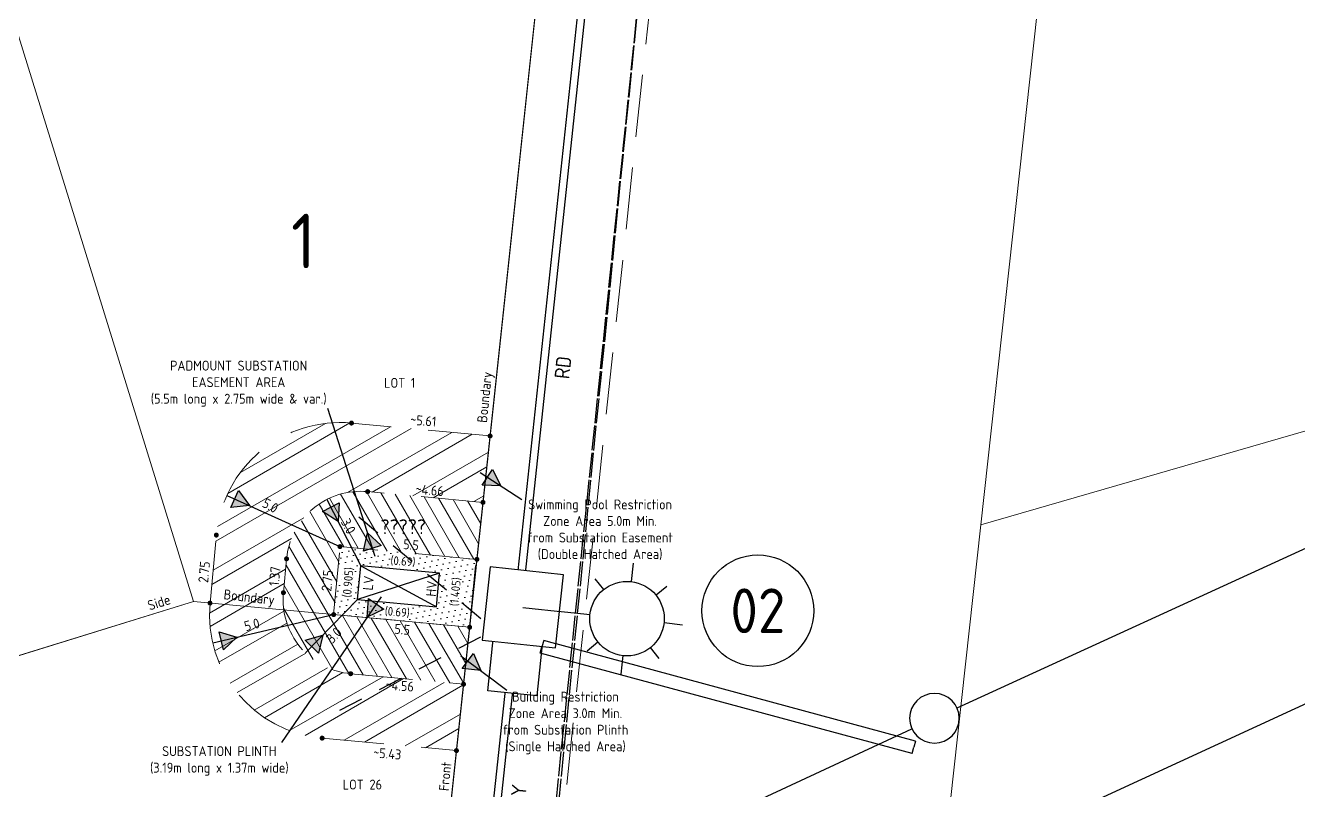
# Model space of a CAD drawing. Header units: metres. Extents: x 305887 to 307188, y 6269913 to 6270847.
# Drawn here: x 306539 to 306590.3, y 6270427.4 to 6270458.2 of the extents above; entities that cross this region are included whole.
import ezdxf
from ezdxf.enums import TextEntityAlignment as Align

# ---------------------------------------------------------------- set-up
doc = ezdxf.new("R2010")
doc.units = ezdxf.units.M
for name, pattern in [('Cable Exist OH', [1, 1, 0]), ('DASHED', [0.75, 0.5, -0.25]), ('IECLDOTA', [1.8, 1, -0.8]), ('IECLROU40', [4, 2.5, -1.5])]:
    doc.linetypes.add(name, pattern=pattern)
doc.layers.get('0').update_dxf_attribs({"color": 6})
for name, color, linetype in [('_User Miscellaneous1', 7, 'Continuous'), ('_User Miscellaneous2', 7, 'Continuous'), ('Duct_SP_NEW', 2, 'Continuous'), ('EASEMENT', 2, 'Continuous'), ('Equip_SP_SL_NEW', 2, 'Continuous'), ('Mains_HV_EXT', 7, 'Continuous'), ('Mains_LV_EXT', 7, 'Continuous'), ('Mains_LV_NEW_T84', 2, 'Continuous'), ('Mains_SL_EXT', 7, 'Continuous'), ('Notes_SP_NEW', 2, 'Continuous'), ('OH_Details_SP_MISC', 7, 'Continuous'), ('Services_SP_EXT', 7, 'Continuous'), ('Services_SP_NEW_UG', 2, 'Continuous'), ('SupportsOH_SP_TR_HV_LV_SL_NEW', 2, 'Continuous'), ('SupportsUG_SP_LV_NEW', 2, 'Continuous'), ('SupportsUG_SP_LV_SL_NEW', 2, 'Continuous'), ('Trench_SP_NEW', 2, 'Continuous'), ('UG_Details_SP_MISC', 7, 'Continuous')]:
    doc.layers.add(name, color=color, linetype=linetype)
for name, color, linetype, lineweight in [('Cadastre Developer_SP_NEW', 2, 'Continuous', 5), ('Cadastre Easements_SP_EXT', 9, 'Continuous', 5), ('Cadastre Land Parcels_SP_EXT', 9, 'Continuous', 5)]:
    doc.layers.add(name, color=color, linetype=linetype, lineweight=lineweight)
doc.styles.add('iecISOCP', font='isocp.shx')
doc.styles.add('POLE_LABEL', font='arial.ttf')
doc.styles.add('SL_LABEL', font='arial.ttf')
doc.styles.get("Standard").update_dxf_attribs({"font": 'arial.ttf'})
doc.linetypes.add('Cable 1', pattern='A,7,-3,["//",Standard,S=1.5,R=0,X=-2.1,Y=-0.7],-0.001', length=10.001)
doc.linetypes.add('Cable E OH', pattern='A,9.4,["E",Standard,S=1.7,R=0,X=0,Y=-1],0', length=9.4)
doc.linetypes.add('Cable New UG', pattern='A,7,-0.25,["x",Standard,S=2,R=0,X=0.2,Y=-0.8],-2.1', length=9.35)
doc.linetypes.add('IE Trench HV', pattern='A,7,-0.2,["/",Standard,S=3,R=0,X=0.6,Y=-1.4],-2.5', length=9.7)
doc.dimstyles.new('UGT1', dxfattribs={"dimtxt": 2.5, "dimasz": 2, "dimexe": 1.25, "dimexo": 0.625, "dimgap": 1, "dimtad": 1, "dimjust": 1, "dimlfac": 1000, "dimtxsty": 'iecISOCP', "dimblk1": 'M05', "dimblk2": 'NONE', "dimsah": 1, "dimcen": 0, "dimse1": 1, "dimse2": 1, "dimadec": 0, "dimazin": 0, "dimtfac": 1, "dimtmove": 0, "dimatfit": 3, "dimldrblk": 'M05', "dimfxl": 1, "dimarcsym": 0})

# ---------------------------------------------------------------- blocks, each defined once
blk = doc.blocks.new('PILLAR_NEW')
for tag, height, flags, p in [('ASSET_NUM', 2.5, 8, (2, 4)), ('STREET_CODE', 0.2, 9, (1.5, 2)), ('OWNED_BY', 0.2, 9, (1.5, 1.8)), ('OPERATED_BY', 0.2, 9, (1.5, 1.6))]:
    blk.add_attdef(tag, text='', height=height, dxfattribs=dict(flags=flags)).set_placement(p, align=Align.MIDDLE_LEFT)
blk.add_wipeout([(-2.474999999999999, 0.9900000001536675), (2.474999999999999, 0.9900000001536684), (2.474999999999999, -0.990000000153668), (-2.474999999999999, -0.990000000153668)])
at = {"lineweight": -3}
blk.add_lwpolyline([(-2.474999999999999, 0.9900000001536684), (2.474999999999999, 0.9900000001536684), (2.474999999999999, -0.990000000153668), (-2.474999999999999, -0.9900000001536682)], close=True, dxfattribs=at)
for tag, flags, p in [('STATE', 9, (1.5, 1.2)), ('SUPPORT_TYPE', 9, (1.5, 1)), ('MAINTAINED_BY', 9, (1.5, 1.4)), ('USAGE', 9, (1.5, 0.8)), ('LEGEND', 9, (1.5, 0.6000000000000001)), ('SUBURB', 9, (1.5, 0.2000000000000002)), ('STREETNAME', 9, (1.5, 2.220446049250313e-16)), ('PARENT', 9, (1.5, 0.4000000000000001)), ('Z', 1, (1.5, -0.6000000000000001)), ('LOCATION', 9, (1.5, -0.1999999999999997)), ('NOTES', 9, (1.5, -0.3999999999999999))]:
    blk.add_attdef(tag, text='', height=0.2, dxfattribs=dict(flags=flags)).set_placement(p, align=Align.MIDDLE_LEFT)
blk = doc.blocks.new('COLUMN_NEW')
for tag, height, flags, p in [('ASSET_NUM', 2.5, 8, (2, 2)), ('STREETNAME', 0.2, 9, (1.5, -2)), ('LOCATION', 0.2, 9, (1.5, -2.2)), ('NOTES', 0.2, 9, (1.5, -2.4)), ('LABEL_ALIGNMENT', 0.2, 9, (1.5, -2.6)), ('Z', 0.2, 1, (1.5, -2.8))]:
    blk.add_attdef(tag, text='', height=height, dxfattribs=dict(flags=flags)).set_placement(p, align=Align.MIDDLE_LEFT)
blk.add_wipeout([(-1.485000000000056, -1.4850000000003372), (1.485000000000056, -1.4850000000003372), (1.485000000000056, 1.4849999999997747), (-1.485000000000056, 1.4849999999997747)])
at = {"lineweight": -3}
blk.add_lwpolyline([(-1.485000000000056, -1.485000000000337), (1.485000000000056, -1.485000000000337), (1.485000000000056, 1.484999999999774), (-1.485000000000056, 1.484999999999774)], close=True, dxfattribs=at)
at = {"style": 'POLE_LABEL', "flags": 9}
blk.add_attdef('STRUCTURE_PLANT_NUMBER', text='', height=0.2, dxfattribs=at).set_placement((1.5, 0.2421276538271582), align=Align.MIDDLE_LEFT)
at = {"flags": 9}
for tag, p in [('STREET_CODE', (1.5, 0)), ('OWNED_BY', (1.5, -0.4)), ('OPERATED_BY', (1.5, -0.6000000000000001)), ('COLUMN_TYPE', (1.5, -0.2)), ('STATE', (1.5, -1)), ('MAINTAINED_BY', (1.5, -0.8)), ('USAGE', (1.5, -1.2)), ('LEGEND', (1.5, -1.4)), ('PARENT', (1.5, -1.6)), ('SUBURB', (1.5, -1.8))]:
    blk.add_attdef(tag, text='', height=0.2, dxfattribs=at).set_placement(p, align=Align.MIDDLE_LEFT)
blk = doc.blocks.new('*U21')
for p, q in [((-0.0003060289502343, 5.7178317076105), (-0.0003060289502343, 6.4678317076105)), ((-1.458713765147479, 5.676239443807787), (-1.060966200730021, 5.27849187939033)), ((1.458101707247053, 5.676239443807787), (1.060354142829595, 5.27849187939033)), ((-2.250306028950234, 4.2178317076105), (-1.500306028950234, 4.2178317076105)), ((1.499693971049765, 4.2178317076105), (2.249693971049765, 4.2178317076105)), ((-1.458713765147479, 2.759423971413255), (-1.060966200730021, 3.157171535830713)), ((1.458101707247053, 2.759423971413255), (1.060354142829595, 3.157171535830713)), ((0, 0), (4.136638e-10, 2.721158353900136)), ((0, 0), (0, 0))]:
    blk.add_line(p, q)
blk.add_circle((-0.0003060289502343, 4.2178317076105), 1.5)
at = {"style": 'SL_LABEL'}
for tag, height, flags, p in [('ASSET_NUM', 2.5, 8, (2, 2)), ('STREET_CODE', 0.2, 9, (0, -0.2))]:
    blk.add_attdef(tag, text='', height=height, dxfattribs=dict(at, flags=flags)).set_placement(p, align=Align.MIDDLE_LEFT)
for tag, p, flags in [('Z', (0, 0), 1), ('OPERATED_BY', (-6.25491469344312e-17, -9.607168363308126), 9)]:
    blk.add_attdef(tag, p, '', height=0.2, dxfattribs=dict(flags=flags))
for tag, height, flags, p in [('CONSTRUCTED_VOLTAGE', 0.2, 9, (0, -0.4)), ('CONTROL_TYPE', 0.2, 9, (0, -0.6000000000000001)), ('LANTERN_PURPOSE', 0.2, 9, (0, -0.8)), ('LANTERN_TYPE', 0.2, 9, (0, -1)), ('OPERATING_VOLTAGE', 0.2, 9, (0, -1.4)), ('ORIENTATION', 0.2, 9, (0, -1.6)), ('NO_PHASES', 0.2, 9, (0, -1.2)), ('STATE', 0.2, 9, (0, -2)), ('OWNED_BY', 0.2, 9, (0, -1.8)), ('LNUMBER', 2.5, 8, (1.2, -2.8)), ('CEXIST', 0.2, 9, (0, -2.4)), ('CNEW', 0.2, 9, (0, -2.6)), ('USAGE', 0.2, 9, (0, -2.2)), ('CNUMBER', 0.2, 9, (0, -2.8)), ('CREMOVE', 0.2, 9, (0, -3)), ('CREPLACE', 0.2, 9, (0, -3.200000000000001)), ('LKINGHEIGHT', 0.2, 9, (0, -3.400000000000001)), ('LBRACKET', 0.2, 9, (0, -3.600000000000001)), ('LBRACKETVOCAB', 0.2, 9, (0, -3.800000000000001)), ('LCATEGORY', 0.2, 9, (0, -4.000000000000001)), ('LCHARGE1', 0.2, 9, (0, -4.200000000000001)), ('LCHARGE1PERCENT', 0.2, 9, (0, -4.400000000000001)), ('LCHARGE2', 0.2, 9, (0, -4.600000000000001)), ('LCHARGE2PERCENT', 0.2, 9, (0, -4.800000000000002)), ('LCHARGE3', 0.2, 9, (0, -5.000000000000002)), ('LCHARGE3PERCENT', 0.2, 9, (0, -5.200000000000002)), ('LEXIST', 0.2, 9, (0, -5.400000000000002)), ('LLAMP', 0.2, 9, (0, -5.600000000000002)), ('LLAMPVOCAB', 0.2, 9, (0, -5.800000000000002)), ('LMAST', 0.2, 9, (0, -6.000000000000003)), ('LMASTVOCAB', 0.2, 9, (0, -6.200000000000003)), ('LNEW', 0.2, 9, (0, -6.400000000000003)), ('LANTNUMBER', 0.2, 9, (0, -6.600000000000003)), ('LOUTREACH', 0.2, 9, (0, -7.000000000000004)), ('LOUTREACHVOCAB', 0.2, 9, (0, -7.200000000000004)), ('LRATECODE', 0.2, 9, (0, -7.400000000000004)), ('LREMOVE', 0.2, 9, (0, -7.600000000000004)), ('LREPLACE', 0.2, 9, (0, -7.800000000000004)), ('LTYPE', 0.2, 9, (0, -8.000000000000004)), ('LTYPEVOCAB', 0.2, 9, (0, -8.200000000000003)), ('SUBURB', 0.2, 9, (0, -8.600000000000001)), ('STREETNAME', 0.2, 9, (0, -8.8)), ('LEGEND', 0.2, 9, (0, -8.400000000000002)), ('LOCATION', 0.2, 9, (0, -9)), ('NOTES', 0.2, 9, (0, -9.2)), ('MAINTAINED_BY', 0.2, 9, (-1.09529950305501e-16, -9.862919944927576))]:
    blk.add_attdef(tag, text='', height=height, dxfattribs=dict(flags=flags)).set_placement(p, align=Align.MIDDLE_LEFT)
blk = doc.blocks.new('DUCT_INDICATOR')
blk.add_circle((0, 0), 2.25)
blk.add_attdef('CODE', text='', height=1.8).set_placement((0, 0), align=Align.MIDDLE_CENTER)
at = {"flags": 1}
blk.add_attdef('Z', (0, 0), '', height=0.2, dxfattribs=at)
blk = doc.blocks.new('_None')
blk = doc.blocks.new('M05')
blk.add_hatch(color=256).paths.add_polyline_path([(-2, 0), (-0.700961894, -0.75), (-0.700961894, 0.75)])
at = {"color": 1}
blk.add_lwpolyline([(-0.700961894, 0.75), (-0.700961894, -0.75), (-2, 0)], close=True, dxfattribs=at)
blk = doc.blocks.new('POLE_NEW')
for tag, height, flags, p in [('pNumber', 2.5, 8, (-17.84, 2.0671)), ('OWNED_BY', 0.2, 9, (1.145409981939451, -0.4)), ('PARENT', 0.2, 9, (1.145409981939451, -0.6000000000000001)), ('SPECIAL_USE', 0.2, 9, (1.145409981939451, -0.8)), ('STATE', 0.2, 9, (1.145409981939451, -1)), ('cLV', 0.2, 9, (1.145409981939451, -1.4)), ('hDepth', 0.2, 9, (1.145409981939451, -1.6)), ('USAGE', 0.2, 9, (1.145409981939451, -1.2)), ('cHV', 0.2, 9, (1.145409981939451, -2)), ('hDia', 0.2, 9, (1.145409981939451, -1.8)), ('LBRACKET', 0.2, 9, (1.145409981939451, -2.2)), ('LExisting', 0.2, 9, (1.145409981939451, -2.4)), ('LANTNUMBER', 0.2, 9, (1.145409981939451, -2.6)), ('LOther', 0.2, 9, (1.145409981939451, -2.8)), ('LRemove', 0.2, 9, (1.145409981939451, -3)), ('cLinedev', 0.2, 9, (1.145409981939451, -3.400000000000001)), ('pExisting', 0.2, 9, (1.145409981939451, -3.600000000000001)), ('LEGEND', 0.2, 9, (1.145409981939451, -3.200000000000001)), ('pFooting', 0.2, 9, (1.145409981939451, -4.200000000000001)), ('PFNUMBER', 0.2, 9, (1.145409981939451, -3.800000000000001)), ('NEWPFNUMBER', 0.2, 9, (1.145409981939451, -4.000000000000001)), ('pNew', 0.2, 9, (1.145409981939451, -4.400000000000001)), ('pRelocate', 0.2, 9, (1.145409981939451, -4.800000000000002)), ('pRemove', 0.2, 9, (1.145409981939451, -5.000000000000002)), ('pReplace', 0.2, 9, (1.145409981939451, -5.200000000000002)), ('pStay', 0.2, 9, (1.145409981939451, -5.400000000000002)), ('pType', 0.2, 9, (1.145409981939451, -5.600000000000002)), ('cspan', 0.2, 9, (1.145409981939451, -5.800000000000002)), ('SUBURB', 0.2, 9, (1.145409981939451, -6.000000000000003)), ('STREETNAME', 0.2, 9, (1.145409981939451, -6.200000000000003)), ('LOCATION', 0.2, 9, (1.145409981939451, -6.400000000000003)), ('NOTES', 0.2, 9, (1.145409981939451, -6.600000000000003)), ('OPERATED_BY', 0.2, 9, (1.145409981939451, -6.886669415034035)), ('MAINTAINED_BY', 0.2, 9, (1.145409981939451, -7.220002748367368))]:
    blk.add_attdef(tag, text='', height=height, dxfattribs=dict(flags=flags)).set_placement(p, align=Align.MIDDLE_LEFT)
at = {"style": 'POLE_LABEL'}
for tag, height, flags, p in [('ASSET_NUM', 2.5, 8, (2, 2)), ('STRUCTURE_PLANT_NUMBER', 0.2, 9, (1.145409981939451, 0.09313760907167817)), ('STREET_CODE', 0.2, 9, (1.145409981939451, -0.2))]:
    blk.add_attdef(tag, text='', height=height, dxfattribs=dict(at, flags=flags)).set_placement(p, align=Align.MIDDLE_LEFT)
at = {"flags": 1}
blk.add_attdef('Z', (1.145409981939451, -7.593660963636779), '', height=0.2, dxfattribs=at)
blk.add_wipeout([(0.06783795454007453, 0.9976963525661593), (-0.057741477976117735, 0.9983315690296144), (-0.18241029289153943, 0.9832225002751014), (-0.3042023885214345, 0.9526074253425976), (-0.42119703076264814, 0.906969162252349), (-0.531549144217825, 0.8470274536762648), (-0.6335184101366189, 0.7737276161660316), (-0.7254967122820045, 0.6882256319463855), (-0.8060334978839739, 0.5918699183848806), (-0.8738586537232407, 0.486180062644495), (-0.9279025365754352, 0.3728228568863141), (-0.9673128421237279, 0.25358601196145614), (-0.9914680463070468, 0.13034996414302524), (-0.9999872071258008, 0.005058219522764862), (-0.992735972324779, -0.12031329624100362), (-0.969828698208471, -0.24378739945137173), (-0.9316266461738332, -0.3634168297408584), (-0.8787322854022508, -0.47731495953064096), (-0.8119797915606524, -0.5836855472744891), (-0.7324218913529263, -0.6808510652609736), (-0.6413132603909341, -0.7672791552275806), (-0.5400907362106051, -0.8416067945658987), (-0.4303506584856676, -0.9026617920023825), (-0.31382369379738884, -0.9494812737549712), (-0.1923475419887377, -0.9813268686278238), (-0.067837954540072, -0.9976963525661597), (0.05774147797612047, -0.9983315690296148), (0.18241029289154256, -0.9832225002751009), (0.30420238852143766, -0.9526074253425971), (0.4211970307626511, -0.9069691622523477), (0.5315491442178277, -0.8470274536762632), (0.6335184101366212, -0.7737276161660291), (0.7254967122820064, -0.6882256319463833), (0.8060334978839755, -0.5918699183848779), (0.8738586537232416, -0.4861800626444919), (0.9279025365754359, -0.37282285688631034), (0.967312842123728, -0.2535860119614526), (0.9914680463070463, -0.1303499641430217), (0.9999872071258001, -0.005058219522761087), (0.9927359723247778, 0.12031329624100717), (0.9698286982084688, 0.2437873994513753), (0.9316266461738303, 0.36341682974086176), (0.8787322854022479, 0.47731495953064407), (0.8119797915606489, 0.583685547274492), (0.7324218913529222, 0.6808510652609758), (0.6413132603909298, 0.7672791552275826), (0.5400907362106004, 0.8416067945659003), (0.43035065848566273, 0.9026617920023838), (0.3138236937973838, 0.949481273754972), (0.19234754198873247, 0.9813268686278245)])
at = {"lineweight": -3}
blk.add_lwpolyline([(-1, -1e-16, 1), (1, -1e-16, 1)], format="xyb", close=True, dxfattribs=at)

msp = doc.modelspace()

# ---------------------------------------------------------------- hatches: boundary and pattern name
at = {"layer": 'Cadastre Easements_SP_EXT', "linetype": 'Continuous'}
h = msp.add_hatch(dxfattribs=at)
h.set_pattern_fill('ANSI32', color=8, scale=0.15, angle=345)
h.set_pattern_definition([(30.00000000000006, (0, 0), (-0.7143750000000002, 1.237333795657017), []), (30.00000000000006, (0.6505698795593002, -0.1743196738479272), (-0.7143750000000002, 1.237333795657017), [])])
h.paths.add_polyline_path([(306557.703960771, 6270441.641478436, -0.4104602409426693), (306557.6594488375, 6270441.695834038), (306552.177753952, 6270442.206118623, -0.9975031192948648), (306552.0781618832, 6270442.215138452, 0.4083677320696577), (306546.6909359808, 6270437.745478554, -0.3811135294165997), (306546.7360459065, 6270437.696542365, -0.4466067025226708), (306546.6814183055, 6270437.645932829), (306546.4357948289, 6270435.00734057, -0.4142135522808268), (306546.4809451829, 6270434.952921406), (306549.4037368422, 6270434.680842139, -0.05390482584411353), (306549.3833903775, 6270435.325504898, -0.3849359267717136), (306549.3376165516, 6270435.374501773, -0.4466067071907862), (306549.3922441534, 6270435.425111309), (306549.5099580462, 6270436.689644206, -0.3825457799839864), (306549.4645992543, 6270436.73860419, -0.4491079437530923), (306549.5196415692, 6270436.789173377, -0.4044837027766994), (306552.7299206896, 6270439.452669599, -1.004175409903873), (306552.8295271001, 6270439.443815823), (306557.3736799068, 6270439.020805937, -0.4184300400400296), (306557.4288141979, 6270439.065884532)])
h.paths.add_polyline_path([(306552.0468865998, 6270432.115225778, -0.3430980953472262), (306549.4037368422, 6270434.680842139), (306546.4809451829, 6270434.952921406, -0.4127498536309672), (306546.4267749999, 6270434.907748501, 0.4083677317792078), (306550.8964348966, 6270429.5205226, -0.9975030994892545), (306550.9959806215, 6270429.511004924), (306556.3049678465, 6270429.016797495, -0.4184291947994959), (306556.3601019945, 6270429.061876106), (306556.6352485675, 6270431.637470009, -0.4104594007140386), (306556.590736777, 6270431.691825596), (306552.1464157703, 6270432.105542256, -1.004175429269012)])
h.paths.add_polyline_path([(306546.8106445509, 6270434.922458871), (306549.115631801, 6270434.658955972), (306549.1928654091, 6270435.334555684), (306546.887878159, 6270435.598058582)], flags=9)
h.paths.add_polyline_path([(306549.2857051951, 6270435.531752589), (306549.3790351194, 6270436.487205113), (306548.8051977558, 6270436.54325834), (306548.7118678315, 6270435.587805816)], flags=24)
h.paths.add_polyline_path([(306554.5679770588, 6270439.28227727), (306555.9435356495, 6270439.17363132), (306555.9890424562, 6270439.749789734), (306554.6134838655, 6270439.858435685)], flags=24)
h.paths.add_polyline_path([(306548.3851404622, 6270438.807957219), (306549.0523803987, 6270438.443444247), (306549.3288764922, 6270438.949569544), (306548.6616365557, 6270439.314082515)], flags=24)
h.paths.add_polyline_path([(306553.3605901818, 6270431.387529845), (306554.7361487725, 6270431.278883895), (306554.782960152, 6270431.871559412), (306553.4074015613, 6270431.980205363)], flags=24)
h.paths.add_polyline_path([(306547.8240888083, 6270433.705419824), (306548.560630155, 6270433.894061504), (306548.4175387096, 6270434.452754391), (306547.6809973629, 6270434.264112711)], flags=24)
h = msp.add_hatch(dxfattribs=at)
h.set_pattern_fill('ANSI31', color=8, scale=0.15, angle=255)
h.set_pattern_definition([(300.0000000000001, (0, 0), (0.4124445985523388, 0.238125), [])])
h.paths.add_polyline_path([(306557.4181918022, 6270438.966450339, -0.4104600169140243), (306557.3736799068, 6270439.020805937), (306552.8295271001, 6270439.443815823, -0.995841951659178), (306552.7299206896, 6270439.452669599, 0.4044837027766968), (306549.5196415692, 6270436.789173377, -0.3801594343758224), (306549.5645856482, 6270436.740253742, -0.4466067084036562), (306549.5099580462, 6270436.689644206), (306549.3922441534, 6270435.425111309, -0.3825457811431477), (306549.4376029455, 6270435.376151325, -0.444110129095607), (306549.3833903775, 6270435.325504898, 0.05390482584411863), (306549.4037368422, 6270434.680842139), (306551.3598516238, 6270434.498749695, -0.4142135579428492), (306551.4142707887, 6270434.543900048), (306551.6598942654, 6270437.182492307, -0.3825457799572564), (306551.6145354734, 6270437.231452291, -1.056208938755989), (306551.7143134301, 6270437.227642663), (306557.1282798213, 6270436.723662845, -0.4184298458437473), (306557.1834140795, 6270436.768741444)])
h.paths.add_polyline_path([(306556.8806487399, 6270433.934613604, -0.4102348015154956), (306556.8361751796, 6270433.988965121), (306551.4594211429, 6270434.489480884, -0.9999999999999911), (306551.3598516238, 6270434.498749695), (306549.4037368422, 6270434.680842139, 0.3430980953472252), (306552.0468865998, 6270432.115225778, -0.9958419324673302), (306552.1464157703, 6270432.105542256), (306556.590736777, 6270431.691825596, -0.4184294203095928), (306556.6458709632, 6270431.736904202)])
h.paths.add_polyline_path([(306554.1130539514, 6270437.048854745), (306554.885861615, 6270436.97251985), (306554.942536972, 6270437.546296103), (306554.1697293084, 6270437.622630998)], flags=24)
h.paths.add_polyline_path([(306551.3986341304, 6270435.301989669), (306551.5023398168, 6270436.363662659), (306550.9085188251, 6270436.421667915), (306550.8048131387, 6270435.359994925)], flags=24)
h.paths.add_polyline_path([(306551.5619613155, 6270438.254013356), (306551.9163698069, 6270437.581351879), (306552.4266075341, 6270437.850183364), (306552.0721990427, 6270438.52284484)], flags=24)
h.paths.add_polyline_path([(306553.089463625, 6270437.611553009), (306555.3355507287, 6270437.615488268), (306555.3340341859, 6270438.481069615), (306553.0879470821, 6270438.477134356)], flags=24)
h.paths.add_polyline_path([(306553.7571591931, 6270433.639430014), (306554.5299668567, 6270433.56309512), (306554.5866422137, 6270434.136871372), (306553.8138345502, 6270434.213206267)], flags=24)
h.paths.add_polyline_path([(306551.3787137431, 6270433.179333507), (306551.902723114, 6270433.730235511), (306551.4848442894, 6270434.127715314), (306550.9608349184, 6270433.576813309)], flags=24)

# ---------------------------------------------------------------- linework, layer by layer
at = {"layer": '_User Miscellaneous1', "color": 1, "linetype": 'Continuous'}
for p, q in [((306552.3746953242, 6270435.097262236), (306552.5016780274, 6270436.461364653)), ((306555.6779456897, 6270436.165689599), (306552.5016780273, 6270436.461364652)), ((306555.5509629865, 6270434.801587184), (306555.6779456897, 6270436.165689599)), ((306552.3746953243, 6270435.097262237), (306555.5509629865, 6270434.801587184))]:
    msp.add_line(p, q, dxfattribs=at)
at = {"layer": '_User Miscellaneous2', "color": 1, "linetype": 'Continuous'}
for p, q in [((306555.6779456897, 6270436.165689599), (306552.3746953242, 6270435.097262236)), ((306552.5016780273, 6270436.461364652), (306555.5509629865, 6270434.801587184))]:
    msp.add_line(p, q, dxfattribs=at)
at = {"layer": 'Cadastre Developer_SP_NEW', "color": 3, "flags": 128}
for points in [[(306559.9952621643, 6270463.089908024), (306554.3646820113, 6270466.15480192), (306537.7249469241, 6270461.005422174), (306545.7666508504, 6270435.019414233), (306556.8859599393, 6270433.984330716), (306559.9952621643, 6270463.089908024)], [(306545.7666508504, 6270435.019414233), (306537.7249469241, 6270461.005422174), (306527.0255607174, 6270457.694359684), (306535.0672646447, 6270431.708351746), (306545.7666508504, 6270435.019414233)], [(306530.8177843343, 6270430.393293415), (306538.7696431381, 6270404.697611519), (306549.4932221378, 6270408.016172398), (306554.8008523152, 6270414.466041152), (306556.8859599393, 6270433.984330716), (306545.7666508504, 6270435.019414233), (306530.8177843343, 6270430.393293415)]]:
    msp.add_lwpolyline(points, dxfattribs=at)
at = {"layer": 'Cadastre Easements_SP_EXT', "color": 7, "linetype": 'IECLROU40'}
for p, q in [((306557.7092335972, 6270441.691199632), (306552.1279691926, 6270442.210753028)), ((306557.4234646666, 6270439.016171532), (306552.7797423407, 6270439.448450228)), ((306546.4311604237, 6270434.957555811), (306546.6860527107, 6270437.695717589)), ((306551.4096363835, 6270434.494115289), (306551.6645286706, 6270437.232277067)), ((306557.1780645811, 6270436.719028439), (306551.6645286706, 6270437.232277068)), ((306549.3876097482, 6270435.37532655), (306549.5145924515, 6270436.739428966)), ((306551.4096363835, 6270434.494115289), (306556.8859216223, 6270433.984334283)), ((306552.0966310109, 6270432.110176661), (306556.6405215368, 6270431.68719119)), ((306550.9461958621, 6270429.515639329), (306556.3547526062, 6270429.01216309))]:
    msp.add_line(p, q, dxfattribs=at)
at = {"layer": 'Cadastre Easements_SP_EXT', "color": 7, "linetype": 'Continuous'}
msp.add_line((306556.8859216223, 6270433.984334283), (306551.4096363836, 6270434.494115289), dxfattribs=at)
at = {"layer": 'Cadastre Easements_SP_EXT', "color": 7, "linetype": 'IECLROU40'}
for centre, radius, start, end in [((306551.6645286707, 6270437.232277067), 5.000000001069107, 84.68172923771006, 174.6817292406439), ((306552.5016780265, 6270436.461364654), 2.999999998511946, 84.6817292140505, 174.6817292497039), ((306551.4096363856, 6270434.494115291), 5.00000000214209, 174.6817292640602, 264.6817292207675), ((306552.3746953218, 6270435.097262234), 2.999999997277109, 174.6817291938937, 264.6817292754951)]:
    msp.add_arc(centre, radius, start, end, dxfattribs=at)
at = {"layer": 'Cadastre Land Parcels_SP_EXT', "linetype": 'Continuous'}
for points in [[(306818.77002761, 6270544.04301255), (306784.35899604, 6270589.90000817), (306587.959015172, 6270533.5430025), (306577.469958376, 6270438.11003135), (306840.978967911, 6270514.40203071), (306818.77002761, 6270544.04301255)], [(306886.862993316, 6270453.22400739), (306864.889017781, 6270482.55397007), (306840.978967911, 6270514.40203071), (306577.469958376, 6270438.11003135), (306568.988966998, 6270360.96597554), (306886.862993316, 6270453.22400739)]]:
    msp.add_lwpolyline(points, close=True, dxfattribs=at)
at = {"layer": 'Cadastre Land Parcels_SP_EXT', "color": 3, "linetype": 'Continuous'}
msp.add_lwpolyline([(306552.8722022632, 6270400.688335448), (306553.3444914912, 6270400.833686654), (306561.4515051296, 6270476.721885066), (306551.9016800452, 6270473.775480487)], dxfattribs=at)
at = {"layer": 'Duct_SP_NEW'}
for p in [(306574.84211683733, 6270429.397711647), (306574.7064360523, 6270428.895724869)]:
    msp.add_line(p, (306574.7742764448, 6270429.146718258), dxfattribs=at)
at = {"layer": 'EASEMENT', "color": 7, "linetype": 'Continuous', "const_width": 0.1, "flags": 128}
for points in [[(306552.1779623894, 6270442.211577804, 1), (306552.0779759954, 6270442.209928252, 1)], [(306557.7592267939, 6270441.692024408, 1), (306557.6592404, 6270441.690374856, 1)], [(306552.8297355375, 6270439.449275004, 1), (306552.7297491435, 6270439.447625452, 1)], [(306557.4734578633, 6270439.016996307, 1), (306557.3734714694, 6270439.015346755, 1)], [(306546.7360459065, 6270437.696542365, 1), (306546.6360595126, 6270437.694892813, 1)], [(306551.7145218673, 6270437.233101843, 1), (306551.6145354734, 6270437.231452291, 1)], [(306549.5645856482, 6270436.740253742, 1), (306549.4645992543, 6270436.73860419, 1)], [(306549.4376029455, 6270435.376151325, 1), (306549.3376165516, 6270435.374501773, 1)], [(306546.4811536202, 6270434.958380586, 1), (306546.3811672262, 6270434.956731034, 1)], [(306551.4596295803, 6270434.494940065, 1), (306551.3596431863, 6270434.493290513, 1)], [(306556.9359531361, 6270433.985155491, 1), (306556.8359667421, 6270433.983505939, 1)], [(306552.1466242076, 6270432.111001437, 1), (306552.0466378137, 6270432.109351885, 1)], [(306556.6905147335, 6270431.688015966, 1), (306556.5905283396, 6270431.686366414, 1)], [(306550.9961890588, 6270429.516464105, 1), (306550.8962026649, 6270429.514814553, 1)], [(306556.404745803, 6270429.012987865, 1), (306556.304759409, 6270429.011338313, 1)]]:
    msp.add_lwpolyline(points, format="xyb", close=True, dxfattribs=at)
at = {"layer": 'Mains_HV_EXT', "linetype": 'Cable Exist OH'}
msp.add_lwpolyline([(306563.933001216, 6270461.80474372), (306553.621134663, 6270361.31534558)], dxfattribs=at)
at = {"layer": 'Mains_LV_EXT', "linetype": 'Cable Exist OH'}
msp.add_lwpolyline([(306563.933001216, 6270461.80474372), (306559.432966715, 6270416.55298337)], dxfattribs=at)
at = {"layer": 'Mains_LV_NEW_T84', "color": 2, "linetype": 'Cable New UG', "ltscale": 0.8, "flags": 128}
msp.add_lwpolyline([(306562.1259608395, 6270464.207203935), (306554.5796301109, 6270468.31489841), (306404.3623007231, 6270421.828216406), (306397.3252781217, 6270414.92292052), (306390.9784731227, 6270395.707185438, 0.01684148936378755), (306381.7182372895, 6270364.138399985), (306389.7338884671, 6270356.482842814), (306550.6568479883, 6270406.282693944), (306556.7258939312, 6270413.657840381)], format="xyb", close=True, dxfattribs=at)
at = {"layer": 'Mains_SL_EXT', "linetype": 'Cable Exist OH'}
msp.add_lwpolyline([(306572.080560297, 6270556.53686378), (306563.933001216, 6270461.80474372), (306559.432966715, 6270416.55298337)], dxfattribs=at)
at = {"layer": 'OH_Details_SP_MISC', "color": 7, "linetype": 'Cable E OH', "ltscale": 0.5, "flags": 128}
msp.add_lwpolyline([(306560.1325578534, 6270423.102188472), (306574.695743563, 6270429.893499853)], dxfattribs=at)
at = {"layer": 'Services_SP_EXT'}
msp.add_lwpolyline([(306559.432989088, 6270416.55300567), (306593.217976849, 6270432.13294543), (306620.485675052, 6270440.74618468), (306647.555748733, 6270448.33591332), (306669.692519567, 6270455.16671063), (306678.547244515, 6270457.94956959)], dxfattribs=at)
at = {"layer": 'Trench_SP_NEW', "linetype": 'IE Trench HV', "ltscale": 0.8, "flags": 128}
for points in [[(306558.8395801323, 6270436.268039348), (306561.4124216595, 6270460.352093107)], [(306556.4371376887, 6270413.779070497), (306558.4180530702, 6270432.322176255)]]:
    msp.add_lwpolyline(points, dxfattribs=at)
at = {"layer": 'UG_Details_SP_MISC', "color": 8, "linetype": 'DASHED', "lineweight": 0, "ltscale": 5}
msp.add_line((306559.1999191057, 6270412.735526836), (306564.3000294516, 6270460.4766743), dxfattribs=at)

# ---------------------------------------------------------------- block references
at = {"layer": 'Notes_SP_NEW', "linetype": 'Continuous'}
ref = msp.add_blockref('DUCT_INDICATOR', (306568.4915156391, 6270434.647373831), dxfattribs=at)
ref.add_attrib('CODE', '02', dxfattribs={"layer": '0', "height": 1.8, "style": 'iecISOCP'}).set_placement((306568.4915156391, 6270434.647373831), align=Align.MIDDLE_CENTER)

# ---------------------------------------------------------------- texts
at = {"layer": 'Cadastre Developer_SP_NEW', "color": 3, "linetype": 'Continuous', "style": 'iecISOCP'}
msp.add_text('1', height=2.2, dxfattribs=at).set_placement((306549.6948458296, 6270448.447452734))
at = {"layer": 'EASEMENT', "color": 7, "linetype": 'Continuous', "char_height": 0.3999999999999996, "width": 12.04804270814639, "attachment_point": 5, "style": 'iecISOCP'}
for s, insert in [('PADMOUNT SUBSTATION \\PEASEMENT AREA\\P(5.5m long x 2.75m wide & var.)', (306547.5871092889, 6270443.798401623)), ('Swimming Pool Restriction\\PZone Area 5.0m Min.\\Pfrom Substation Easement\\P(Double Hatched Area)', (306562.1379126331, 6270437.912597757)), ('SUBSTATION PLINTH\\P(3.19m long x 1.37m wide)', (306546.8076430312, 6270428.596295303))]:
    msp.add_mtext(s, dxfattribs=dict(at, insert=insert))
at = {"layer": 'EASEMENT', "color": 7, "linetype": 'Continuous', "attachment_point": 5, "style": 'iecISOCP'}
for s, insert, char_height, width, rotation in [('{\\C1;RD}', (306560.6424563942, 6270444.448360212), 0.5999999999999999, 12.04804270814638, 83.90413388478609), ('Boundary', (306557.5486099739, 6270443.246838205), 0.3999999999999996, 12.04804270814639, 84.02672537674208), ('~5.61', (306555.0206803075, 6270442.30510629), 0.3999999999999995, 12.04804270814638, 355.4839740970708), ('~4.66', (306555.2778029761, 6270439.507084993), 0.3999999999999995, 12.04804270814638, 355.4839740970708), ('5.0', (306548.8609424029, 6270438.885964421), 0.3999999999999995, 12.04804270814638, 331.3522337072429), ('3.0', (306552.001543975, 6270438.055923235), 0.3999999999999996, 12.04804270814639, 297.7836234713848), ('5.5', (306554.5286097864, 6270437.305819575), 0.3999999999999995, 12.04804270814638, 354.35884756680315), ('2.75', (306546.195468047, 6270436.210189509), 0.3999999999999995, 12.04804270814638, 84.42096845894261), ('(0.69)', (306554.2005803541, 6270436.628005394), 0.35, 12.04804270814638, 355.4839740970708), ('1.37', (306549.0372064463, 6270436.038310849), 0.3999999999999995, 12.04804270814638, 84.42096845894261), ('2.75', (306551.1552840791, 6270435.861661991), 0.3999999999999995, 12.04804270814638, 84.42096845894261), ('(0.905)', (306552.0055081321, 6270435.792154001), 0.35, 12.04804270814638, 85.48397409707084), ('LV', (306552.8107044802, 6270435.761338244), 0.3999999999999996, 12.04804270814639, 84.7783416069282), ('(1.405)', (306556.326590508, 6270435.411453014), 0.35, 12.04804270814638, 84.42096845894261), ('Boundary', (306548.0028907683, 6270435.138442568), 0.3999999999999996, 12.04804270814639, 353.47833876350427), ('HV', (306555.3506397461, 6270435.537607549), 0.3999999999999996, 12.04804270814639, 84.7783416069282), ('Side', (306544.3777347956, 6270434.983545177), 0.3999999999999996, 12.04804270814639, 17.456245716514385), ('(0.69)', (306553.9714469715, 6270434.583834079), 0.35, 12.04804270814638, 355.48397409707087), ('5.0', (306548.1187778853, 6270434.087036068), 0.3999999999999996, 12.04804270814639, 14.365694924116097), ('3.0', (306551.4258335281, 6270433.659179664), 0.3999999999999996, 12.04804270814639, 46.433153549850886), ('5.5', (306554.1727150282, 6270433.896394844), 0.3999999999999995, 12.04804270814638, 354.3588475668032), ('~4.56', (306554.0717206719, 6270431.628854671), 0.3999999999999995, 12.04804270814638, 355.4839740970708), ('~5.43', (306553.5686262349, 6270428.891006255), 0.3999999999999995, 12.04804270814638, 355.4839740970708), ('Front', (306555.9023284465, 6270427.971845724), 0.3999999999999995, 12.04804270814638, 84.73934185489108), ('{\\C1;TERRY}', (306558.7783005506, 6270426.56090029), 0.5999999999999999, 12.04804270814638, 83.90413388478609)]:
    msp.add_mtext(s, dxfattribs=dict(at, insert=insert, char_height=char_height, width=width, rotation=rotation))
at = {"layer": 'EASEMENT', "color": 7, "linetype": 'Continuous', "char_height": 0.4, "attachment_point": 5, "style": 'iecISOCP'}
for s, width, insert in [('{\\C2;LOT 1}', 4.654856313361961, (306554.0698418344, 6270443.831685544)), ('{\\C2;LOT 26}', 4.198881640790205, (306552.5660249279, 6270427.644080863))]:
    msp.add_mtext_dynamic_manual_height_columns(s, width=width, gutter_width=12.5, heights=[0], dxfattribs=dict(at, insert=insert))
at = {"layer": 'EASEMENT', "color": 7, "linetype": 'Continuous', "insert": (306554.2117739446, 6270438.032019995), "char_height": 0.6, "attachment_point": 5, "rotation": 0.10038503197526237, "style": 'iecISOCP'}
msp.add_mtext_dynamic_manual_height_columns('{\\C1;?????}', width=4.198881640790205, gutter_width=12.5, heights=[0], dxfattribs=at)

# ---------------------------------------------------------------- leaders
at = {"layer": 'EASEMENT', "color": 7, "linetype": 'Continuous'}
for points in [[(306553.0780534342, 6270436.829356738), (306551.177737252, 6270442.798715908)], [(306557.3047958603, 6270440.216884157), (306558.9812037791, 6270439.137901471)], [(306547.1103383657, 6270439.296096459), (306551.6645286705, 6270437.232277067)], [(306551.1325818198, 6270439.13124454), (306552.5016780272, 6270436.461364653)], [(306553.3182493324, 6270435.215146847), (306549.3145509598, 6270429.332958009)], [(306550.2809907775, 6270432.94805673), (306552.3746953234, 6270435.097262235)], [(306546.5413759386, 6270433.353922297), (306551.4096363836, 6270434.494115289)]]:
    msp.add_leader(points, dimstyle='UGT1', override={"dimasz": 0.5, "dimtad": 0}, dxfattribs=at)

# ---------------------------------------------------------------- next in the draw order: block references
at = {"layer": 'SupportsUG_SP_LV_NEW', "rotation": 84.02736464449619}
msp.add_blockref('PILLAR_NEW', (306558.8620940219, 6270433.777175556), dxfattribs=at)

# ---------------------------------------------------------------- next in the draw order: block references
at = {"layer": 'SupportsUG_SP_LV_SL_NEW', "rotation": 263.7917524862971}
msp.add_blockref('COLUMN_NEW', (306559.0289188637, 6270434.78456449), dxfattribs=at)

# ---------------------------------------------------------------- next in the draw order: texts
at = {"layer": 'EASEMENT', "color": 7, "linetype": 'Continuous', "insert": (306560.743483765, 6270430.125449618), "char_height": 0.3999999999999996, "width": 12.04804270814639, "attachment_point": 5, "style": 'iecISOCP'}
msp.add_mtext('Building Restriction\\PZone Area 3.0m Min.\\Pfrom Substation Plinth\\P(Single Hatched Area)', dxfattribs=at)

# ---------------------------------------------------------------- next in the draw order: leaders
at = {"layer": 'EASEMENT', "color": 7, "linetype": 'Continuous'}
msp.add_leader([(306556.534994906, 6270432.837126779), (306558.380390928, 6270431.443571595)], dimstyle='UGT1', override={"dimasz": 0.5, "dimtad": 0}, dxfattribs=at)

# ---------------------------------------------------------------- next in the draw order: hatches: boundary and pattern name
at = {"layer": 'Cadastre Easements_SP_EXT', "linetype": 'Continuous'}
h = msp.add_hatch(dxfattribs=at)
h.set_pattern_fill('DOTS', scale=0.15, angle=255)
h.set_pattern_definition([(255, (0, 0), (0.1991954448275655, -0.1766368288075799), [0, -0.238125])])
h.paths.add_polyline_path([(306557.1377735843, 6270436.689420406, -0.1836640480083342), (306557.1282798213, 6270436.723662845), (306551.7143134301, 6270437.227642663, -0.4142135695365641), (306551.6598942654, 6270437.182492307), (306551.4142707887, 6270434.543900048, -0.414213558398484), (306551.4594211429, 6270434.489480884), (306556.8361751796, 6270433.988965121, -0.4142135602227047), (306556.8905943445, 6270434.034115475)])
h.paths.add_polyline_path([(306555.6779456897, 6270436.165689599), (306555.5509629865, 6270434.801587184), (306552.3746953242, 6270435.097262237), (306552.5016780273, 6270436.461364652)], flags=16)
h.paths.add_polyline_path([(306556.5372244872, 6270434.6876848), (306556.6733038343, 6270436.080778778), (306556.1159565288, 6270436.135221233), (306555.9798771816, 6270434.742127255)], flags=24)
h.paths.add_polyline_path([(306553.5849020973, 6270436.395676741), (306554.7721520467, 6270436.301903999), (306554.816258611, 6270436.860334045), (306553.6290086615, 6270436.954106787)], flags=24)
h.paths.add_polyline_path([(306552.2281913874, 6270435.054356064), (306552.3412549227, 6270436.485845373), (306551.7828248767, 6270436.529951937), (306551.6697613414, 6270435.098462628)], flags=24)
h.paths.add_polyline_path([(306553.3557687147, 6270434.351505427), (306554.5430186641, 6270434.257732685), (306554.5871252284, 6270434.816162731), (306553.3998752789, 6270434.909935473)], flags=24)
h.paths.add_polyline_path([(306553.0567792489, 6270435.377349692), (306553.1223057493, 6270436.094361741), (306552.5646297115, 6270436.145326797), (306552.4991032112, 6270435.428314748)], flags=8)
h.paths.add_polyline_path([(306555.5948943343, 6270435.133701995), (306555.6640611957, 6270435.890548047), (306555.106385158, 6270435.941513103), (306555.0372182965, 6270435.184667051)], flags=24)

# ---------------------------------------------------------------- next in the draw order: linework, layer by layer
at = {"layer": 'Cadastre Easements_SP_EXT', "color": 8, "linetype": 'IECLROU40'}
msp.add_line((306556.8859599393, 6270433.984330716), (306557.1408522264, 6270436.722492494), dxfattribs=at)
at = {"layer": 'Duct_SP_NEW'}
for p, q in [((306559.86698165484, 6270433.445304509), (306559.7991412623, 6270433.194311121)), ((306574.84211683733, 6270429.397711647), (306559.86698165484, 6270433.445304509)), ((306559.7313008698, 6270432.943317732), (306559.7991412623, 6270433.194311121)), ((306574.7064360523, 6270428.895724869), (306559.7313008698, 6270432.943317732))]:
    msp.add_line(p, q, dxfattribs=at)
at = {"layer": 'EASEMENT', "color": 7, "linetype": 'Continuous', "const_width": 0.1, "flags": 128}
msp.add_lwpolyline([(306557.2280577778, 6270436.719853215, 1), (306557.1280713839, 6270436.718203663, 1)], format="xyb", close=True, dxfattribs=at)
at = {"layer": 'Services_SP_NEW_UG', "color": 2, "linetype": 'IECLDOTA'}
for p in [(306552.4236008255, 6270438.435588366), (306551.6616036966, 6270430.635421176)]:
    msp.add_line(p, (306557.8774680337, 6270433.880188486), dxfattribs=at)

# ---------------------------------------------------------------- next in the draw order: block references
at = {"layer": 'Equip_SP_SL_NEW', "linetype": 'Continuous', "rotation": 263.8063813416675}
msp.add_blockref('*U21', (306559.0289188637, 6270434.78456449), dxfattribs=at)

# ---------------------------------------------------------------- next in the draw order: block references
at = {"layer": 'SupportsOH_SP_TR_HV_LV_SL_NEW'}
msp.add_blockref('POLE_NEW', (306575.6020421408, 6270430.316137863), dxfattribs=at)

# ---------------------------------------------------------------- next in the draw order: linework, layer by layer
at = {"layer": 'OH_Details_SP_MISC', "color": 2, "linetype": 'Cable 1'}
msp.add_line((306576.5110156647, 6270430.732991714), (306592.8309898415, 6270438.217306604), dxfattribs=at)

doc.saveas('drawing.dxf')
